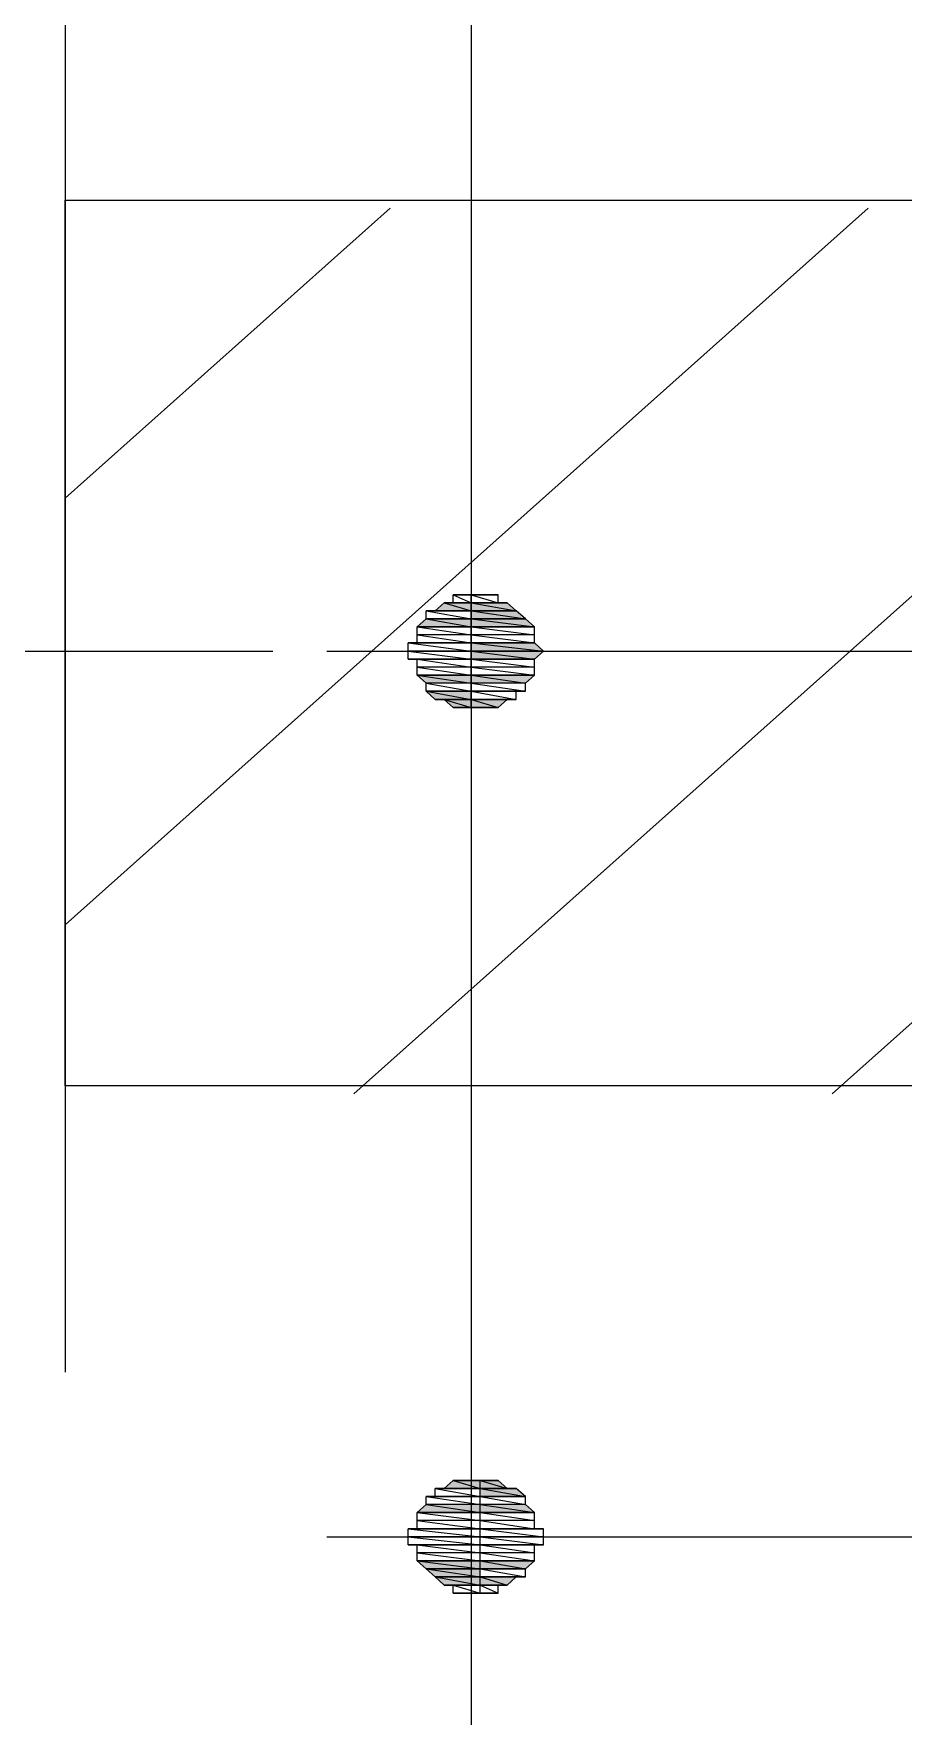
# Model space of a CAD drawing. Header units: millimetres. Extents: x 0 to 420, y 0 to 297.
# Drawn here: x 164.04 to 167.96, y 32.2 to 39.8 of the extents above; entities that cross this region are included whole.
import ezdxf

# ---------------------------------------------------------------- set-up
doc = ezdxf.new("R2010")
doc.units = ezdxf.units.MM

# ---------------------------------------------------------------- blocks, each defined once
blk = doc.blocks.new('0_TCM_4503_AIVD_AD_NOTE_BLOCK-43783565-2284')
at = {"linetype": 'Continuous'}
for points in [[(165.8084, 37.1917), (165.8492, 37.1917), (166.0122, 37.1917)], [(165.8492, 37.1917), (166.0122, 37.1917), (165.8899, 37.2281)], [(165.8899, 37.2281), (166.0122, 37.1917), (166.0122, 37.2281)], [(166.0122, 37.2281), (166.2159, 37.1917), (166.1751, 37.2281)], [(166.0122, 37.1917), (166.2159, 37.1917), (166.0122, 37.2281)], [(166.0122, 37.1917), (166.2566, 37.1554), (166.2159, 37.1917)], [(166.0122, 37.1554), (166.2566, 37.1554), (166.0122, 37.1917)], [(165.7677, 37.119), (166.0122, 37.119), (165.8084, 37.1554)], [(165.8084, 37.1554), (166.0122, 37.119), (166.0122, 37.1554)], [(166.0122, 37.1554), (166.2974, 37.119), (166.2566, 37.1554)], [(166.0122, 37.119), (166.2974, 37.119), (166.0122, 37.1554)], [(166.0122, 37.0462), (166.3381, 37.0098), (166.2974, 37.0462)], [(166.0122, 37.0098), (166.3381, 37.0098), (166.0122, 37.0462)], [(166.0122, 37.0098), (166.2974, 36.9734), (166.3381, 37.0098)], [(166.0122, 36.9734), (166.2974, 36.9734), (166.0122, 37.0098)], [(165.7677, 36.9006), (166.0122, 36.8642), (166.0122, 36.9006)], [(165.8084, 36.8642), (166.0122, 36.8642), (165.7677, 36.9006)], [(166.0122, 36.9006), (166.2566, 36.8642), (166.2974, 36.9006)], [(166.0122, 36.8642), (166.2566, 36.8642), (166.0122, 36.9006)], [(165.8084, 36.8279), (166.0122, 36.7915), (166.0122, 36.8279)], [(165.8492, 36.7915), (166.0122, 36.7915), (165.8084, 36.8279)], [(165.8899, 36.7915), (165.8492, 36.7915), (166.0122, 36.7915)], [(165.8899, 36.7915), (166.0122, 36.7551), (166.0122, 36.7915)], [(165.9307, 36.7551), (166.0122, 36.7551), (165.8899, 36.7915)], [(166.0122, 36.7915), (166.1344, 36.7551), (166.1751, 36.7915)], [(166.0122, 36.7551), (166.1344, 36.7551), (166.0122, 36.7915)], [(165.8899, 33.2253), (166.0529, 33.2253), (165.9307, 33.2617)], [(165.9307, 33.2617), (166.0529, 33.2253), (166.0529, 33.2617)], [(166.0529, 33.2617), (166.1751, 33.2253), (166.1344, 33.2617)], [(166.0529, 33.2253), (166.1751, 33.2253), (166.0529, 33.2617)], [(166.0529, 33.2253), (166.2566, 33.1889), (166.2159, 33.2253)], [(166.0529, 33.1889), (166.2566, 33.1889), (166.0529, 33.2253)], [(165.7677, 33.1162), (166.0529, 33.1162), (165.8084, 33.1526)], [(165.8084, 33.1526), (166.0529, 33.1162), (166.0529, 33.1526)], [(166.0529, 33.1526), (166.2974, 33.1162), (166.2566, 33.1526)], [(166.0529, 33.1162), (166.2974, 33.1162), (166.0529, 33.1526)], [(165.7677, 32.8978), (166.0529, 32.8614), (166.0529, 32.8978)], [(165.8084, 32.8614), (166.0529, 32.8614), (165.7677, 32.8978)], [(165.8084, 32.8614), (166.0529, 32.8251), (166.0529, 32.8614)], [(165.8492, 32.8251), (166.0529, 32.8251), (165.8084, 32.8614)], [(166.0529, 32.8978), (166.2566, 32.8614), (166.2974, 32.8978)], [(166.0529, 32.8614), (166.2566, 32.8614), (166.0529, 32.8978)], [(165.8492, 32.8251), (166.0529, 32.7887), (166.0529, 32.8251)], [(165.8899, 32.7887), (166.0529, 32.7887), (165.8492, 32.8251)], [(166.0529, 32.8251), (166.1751, 32.7887), (166.2159, 32.8251)], [(166.0529, 32.7887), (166.1751, 32.7887), (166.0529, 32.8251)]]:
    blk.add_hatch(color=7, dxfattribs=at).paths.add_polyline_path(points)
at = {"color": 7, "linetype": 'Continuous'}
for p, q in [((164.1786, 42.9578), (164.1786, 33.7514)), ((166.0122, 42.9578), (166.0122, 32.4414)), ((164.1786, 35.0448), (164.1786, 39.0476)), ((164.1786, 39.0476), (174.8132, 39.0476)), ((164.1786, 37.7012), (165.6454, 39.0112)), ((164.1786, 35.7726), (167.805, 39.0112)), ((165.4825, 35.0084), (169.9645, 39.0112)), ((167.642, 35.0084), (172.124, 39.0112)), ((166.0122, 37.7012), (166.0122, 24.2736)), ((166.0122, 37.2645), (165.9307, 37.2645)), ((165.9307, 37.2645), (165.9714, 37.2645)), ((166.0122, 37.2645), (165.9307, 37.2645)), ((165.9307, 37.2645), (166.0122, 37.2281)), ((165.9307, 37.2645), (166.0122, 37.2281)), ((165.9307, 37.2281), (165.9307, 37.2645)), ((166.0122, 37.2645), (165.9714, 37.2645)), ((165.9714, 37.2645), (166.0122, 37.2645)), ((166.0122, 37.2645), (165.9714, 37.2645)), ((165.9714, 37.2645), (166.0122, 37.2645)), ((165.9714, 37.2645), (166.0122, 37.2645)), ((166.0122, 37.2281), (166.0122, 37.2645)), ((166.0122, 37.2645), (166.0529, 37.2645)), ((166.0529, 37.2645), (166.0122, 37.2645)), ((166.0936, 37.2645), (166.0122, 37.2645)), ((166.0122, 37.2645), (166.0936, 37.2645)), ((166.0936, 37.2645), (166.0122, 37.2645)), ((166.0122, 37.2645), (166.0529, 37.2645)), ((166.1344, 37.2645), (166.0122, 37.2645)), ((166.0122, 37.2645), (166.1344, 37.2645)), ((166.1344, 37.2645), (166.0122, 37.2645)), ((166.0122, 37.2645), (166.0936, 37.2645)), ((166.1344, 37.2645), (166.0122, 37.2645)), ((166.0122, 37.2645), (166.1344, 37.2281)), ((166.0122, 37.2645), (166.1344, 37.2281)), ((166.0122, 37.2281), (166.0122, 37.2645)), ((166.0529, 37.2645), (166.0936, 37.2645)), ((166.0936, 37.2645), (166.1344, 37.2645)), ((166.1344, 37.2281), (166.1344, 37.2645)), ((165.8492, 37.1917), (165.8084, 37.1917)), ((165.8084, 37.1917), (166.0122, 37.1917)), ((166.0122, 37.1917), (165.8084, 37.1917)), ((165.8084, 37.1917), (166.0122, 37.1554)), ((165.8084, 37.1917), (166.0122, 37.1554)), ((165.8084, 37.1554), (165.8084, 37.1917)), ((165.8492, 37.1917), (165.8899, 37.2281)), ((166.0122, 37.1917), (165.8492, 37.1917)), ((166.0122, 37.1917), (165.8492, 37.1917)), ((165.8492, 37.1917), (166.0122, 37.1917)), ((166.0122, 37.1917), (165.8492, 37.1917)), ((165.9307, 37.2281), (165.8899, 37.2281)), ((165.8899, 37.2281), (166.0122, 37.2281)), ((166.0122, 37.2281), (165.8899, 37.2281)), ((165.8899, 37.2281), (166.0122, 37.2281)), ((166.0122, 37.2281), (165.8899, 37.2281)), ((165.8899, 37.2281), (166.0122, 37.2281)), ((166.0122, 37.2281), (165.8899, 37.2281)), ((165.8899, 37.2281), (166.0122, 37.1917)), ((165.8899, 37.2281), (166.0122, 37.1917)), ((166.0122, 37.2281), (165.9307, 37.2281)), ((166.0122, 37.2281), (165.9307, 37.2281)), ((165.9307, 37.2281), (166.0122, 37.2281)), ((166.0122, 37.2281), (165.9307, 37.2281)), ((166.0122, 37.1917), (166.0122, 37.2281)), ((166.1344, 37.2281), (166.0122, 37.2281)), ((166.1751, 37.2281), (166.0122, 37.2281)), ((166.0122, 37.2281), (166.1751, 37.2281)), ((166.0122, 37.2281), (166.1751, 37.2281)), ((166.1751, 37.2281), (166.0122, 37.2281)), ((166.1751, 37.2281), (166.0122, 37.2281)), ((166.0122, 37.2281), (166.1751, 37.2281)), ((166.1751, 37.2281), (166.0122, 37.2281)), ((166.0122, 37.2281), (166.1344, 37.2281)), ((166.1751, 37.2281), (166.0122, 37.2281)), ((166.0122, 37.2281), (166.2159, 37.1917)), ((166.0122, 37.2281), (166.2159, 37.1917)), ((166.0122, 37.1917), (166.0122, 37.2281)), ((166.0122, 37.1554), (166.0122, 37.1917)), ((166.2159, 37.1917), (166.0122, 37.1917)), ((166.2159, 37.1917), (166.0122, 37.1917)), ((166.0122, 37.1917), (166.2159, 37.1917)), ((166.0122, 37.1917), (166.2159, 37.1917)), ((166.2159, 37.1917), (166.0122, 37.1917)), ((166.2159, 37.1917), (166.0122, 37.1917)), ((166.0122, 37.1917), (166.2566, 37.1554)), ((166.0122, 37.1917), (166.2566, 37.1554)), ((166.0122, 37.1554), (166.0122, 37.1917)), ((166.1344, 37.2281), (166.1751, 37.2281)), ((166.2159, 37.1917), (166.1751, 37.2281)), ((166.2566, 37.1554), (166.2159, 37.1917)), ((165.7677, 37.119), (165.8084, 37.1554)), ((166.0122, 37.119), (165.7677, 37.119)), ((166.0122, 37.119), (165.7677, 37.119)), ((165.7677, 37.119), (166.0122, 37.119)), ((165.7677, 37.119), (166.0122, 37.119)), ((166.0122, 37.119), (165.7677, 37.119)), ((166.0122, 37.119), (165.7677, 37.119)), ((165.7677, 37.119), (166.0122, 37.0826)), ((165.7677, 37.119), (166.0122, 37.0826)), ((165.7677, 37.0826), (165.7677, 37.119)), ((166.0122, 37.1554), (165.8084, 37.1554)), ((166.0122, 37.1554), (165.8084, 37.1554)), ((165.8084, 37.1554), (166.0122, 37.1554)), ((165.8084, 37.1554), (166.0122, 37.1554)), ((166.0122, 37.1554), (165.8084, 37.1554)), ((166.0122, 37.1554), (165.8084, 37.1554)), ((165.8084, 37.1554), (166.0122, 37.119)), ((165.8084, 37.1554), (166.0122, 37.119)), ((166.0122, 37.119), (166.0122, 37.1554)), ((166.2566, 37.1554), (166.0122, 37.1554)), ((166.2566, 37.1554), (166.0122, 37.1554)), ((166.0122, 37.1554), (166.2566, 37.1554)), ((166.0122, 37.1554), (166.2566, 37.1554)), ((166.2566, 37.1554), (166.0122, 37.1554)), ((166.2566, 37.1554), (166.0122, 37.1554)), ((166.0122, 37.1554), (166.2974, 37.119)), ((166.0122, 37.1554), (166.2974, 37.119)), ((166.0122, 37.119), (166.0122, 37.1554)), ((166.0122, 37.0826), (166.0122, 37.119)), ((166.2974, 37.119), (166.0122, 37.119)), ((166.2974, 37.119), (166.0122, 37.119)), ((166.0122, 37.119), (166.2974, 37.119)), ((166.0122, 37.119), (166.2974, 37.119)), ((166.2974, 37.119), (166.0122, 37.119)), ((166.2974, 37.119), (166.0122, 37.119)), ((166.0122, 37.119), (166.2974, 37.0826)), ((166.0122, 37.119), (166.2974, 37.0826)), ((166.0122, 37.0826), (166.0122, 37.119)), ((166.2974, 37.119), (166.2566, 37.1554)), ((166.2974, 37.0826), (166.2974, 37.119)), ((165.7677, 37.0462), (165.7269, 37.0462)), ((165.7269, 37.0462), (166.0122, 37.0462)), ((166.0122, 37.0462), (165.7269, 37.0462)), ((165.7269, 37.0462), (166.0122, 37.0098)), ((165.7269, 37.0462), (166.0122, 37.0098)), ((165.7269, 37.0098), (165.7269, 37.0462)), ((166.0122, 37.0826), (165.7677, 37.0826)), ((166.0122, 37.0826), (165.7677, 37.0826)), ((165.7677, 37.0826), (166.0122, 37.0462)), ((165.7677, 37.0826), (166.0122, 37.0462)), ((165.7677, 37.0462), (165.7677, 37.0826)), ((166.0122, 37.0462), (165.7677, 37.0462)), ((166.0122, 37.0462), (165.7677, 37.0462)), ((165.7677, 37.0462), (166.0122, 37.0462)), ((166.0122, 37.0462), (165.7677, 37.0462)), ((166.0122, 37.0462), (166.0122, 37.0826)), ((166.2974, 37.0826), (166.0122, 37.0826)), ((166.2974, 37.0826), (166.0122, 37.0826)), ((166.0122, 37.0826), (166.2974, 37.0462)), ((166.0122, 37.0826), (166.2974, 37.0462)), ((166.0122, 37.0462), (166.0122, 37.0826)), ((166.0122, 37.0098), (166.0122, 37.0462)), ((166.2974, 37.0462), (166.0122, 37.0462)), ((166.2974, 37.0462), (166.0122, 37.0462)), ((166.0122, 37.0462), (166.2974, 37.0462)), ((166.0122, 37.0462), (166.2974, 37.0462)), ((166.2974, 37.0462), (166.0122, 37.0462)), ((166.2974, 37.0462), (166.0122, 37.0462)), ((166.0122, 37.0462), (166.3381, 37.0098)), ((166.0122, 37.0462), (166.3381, 37.0098)), ((166.0122, 37.0098), (166.0122, 37.0462)), ((166.2974, 37.0462), (166.2974, 37.0826)), ((166.3381, 37.0098), (166.2974, 37.0462)), ((159.3299, 37.0098), (165.1157, 37.0098)), ((165.3602, 37.0098), (173.6316, 37.0098)), ((166.0122, 37.0098), (165.7269, 37.0098)), ((166.0122, 37.0098), (165.7269, 37.0098)), ((165.7269, 37.0098), (166.0122, 36.9734)), ((165.7269, 37.0098), (166.0122, 36.9734)), ((165.7269, 36.9734), (165.7269, 37.0098)), ((166.0122, 36.9734), (165.7269, 36.9734)), ((166.0122, 36.9734), (165.7269, 36.9734)), ((165.7269, 36.9734), (165.7677, 36.9734)), ((165.7269, 36.9734), (166.0122, 36.9734)), ((166.0122, 36.9734), (165.7269, 36.9734)), ((165.7677, 36.9734), (166.0122, 36.9734)), ((166.0122, 36.9734), (165.7677, 36.9734)), ((165.7677, 36.9734), (166.0122, 36.937)), ((165.7677, 36.9734), (166.0122, 36.937)), ((165.7677, 36.937), (165.7677, 36.9734)), ((166.0122, 36.9734), (166.0122, 37.0098)), ((166.3381, 37.0098), (166.0122, 37.0098)), ((166.3381, 37.0098), (166.0122, 37.0098)), ((166.0122, 37.0098), (166.2974, 36.9734)), ((166.0122, 37.0098), (166.2974, 36.9734)), ((166.0122, 36.9734), (166.0122, 37.0098)), ((166.0122, 36.937), (166.0122, 36.9734)), ((166.2974, 36.9734), (166.0122, 36.9734)), ((166.2974, 36.9734), (166.0122, 36.9734)), ((166.0122, 36.9734), (166.2974, 36.9734)), ((166.0122, 36.9734), (166.2974, 36.9734)), ((166.2974, 36.9734), (166.0122, 36.9734)), ((166.2974, 36.9734), (166.0122, 36.9734)), ((166.0122, 36.9734), (166.2974, 36.937)), ((166.0122, 36.9734), (166.2974, 36.937)), ((166.0122, 36.937), (166.0122, 36.9734)), ((166.2974, 36.9734), (166.3381, 37.0098)), ((166.2974, 36.937), (166.2974, 36.9734)), ((166.0122, 36.937), (165.7677, 36.937)), ((166.0122, 36.937), (165.7677, 36.937)), ((165.7677, 36.937), (166.0122, 36.9006)), ((165.7677, 36.937), (166.0122, 36.9006)), ((165.7677, 36.9006), (165.7677, 36.937)), ((166.0122, 36.9006), (165.7677, 36.9006)), ((166.0122, 36.9006), (165.7677, 36.9006)), ((165.7677, 36.9006), (166.0122, 36.9006)), ((165.7677, 36.9006), (166.0122, 36.9006)), ((166.0122, 36.9006), (165.7677, 36.9006)), ((166.0122, 36.9006), (165.7677, 36.9006)), ((165.7677, 36.9006), (166.0122, 36.8642)), ((165.7677, 36.9006), (166.0122, 36.8642)), ((165.8084, 36.8642), (165.7677, 36.9006)), ((166.0122, 36.9006), (166.0122, 36.937)), ((166.2974, 36.937), (166.0122, 36.937)), ((166.2974, 36.937), (166.0122, 36.937)), ((166.0122, 36.937), (166.2974, 36.9006)), ((166.0122, 36.937), (166.2974, 36.9006)), ((166.0122, 36.9006), (166.0122, 36.937)), ((166.0122, 36.8642), (166.0122, 36.9006)), ((166.2974, 36.9006), (166.0122, 36.9006)), ((166.2974, 36.9006), (166.0122, 36.9006)), ((166.0122, 36.9006), (166.2974, 36.9006)), ((166.0122, 36.9006), (166.2974, 36.9006)), ((166.2974, 36.9006), (166.0122, 36.9006)), ((166.2974, 36.9006), (166.0122, 36.9006)), ((166.0122, 36.9006), (166.2566, 36.8642)), ((166.0122, 36.9006), (166.2566, 36.8642)), ((166.0122, 36.8642), (166.0122, 36.9006)), ((166.2566, 36.8642), (166.2974, 36.9006)), ((166.2974, 36.9006), (166.2974, 36.937)), ((166.0122, 36.8642), (165.8084, 36.8642)), ((166.0122, 36.8642), (165.8084, 36.8642)), ((165.8084, 36.8642), (166.0122, 36.8279)), ((165.8084, 36.8642), (166.0122, 36.8279)), ((165.8084, 36.8279), (165.8084, 36.8642)), ((166.0122, 36.8279), (165.8084, 36.8279)), ((166.0122, 36.8279), (165.8084, 36.8279)), ((165.8084, 36.8279), (166.0122, 36.8279)), ((165.8084, 36.8279), (166.0122, 36.8279)), ((166.0122, 36.8279), (165.8084, 36.8279)), ((166.0122, 36.8279), (165.8084, 36.8279)), ((165.8084, 36.8279), (166.0122, 36.7915)), ((165.8084, 36.8279), (166.0122, 36.7915)), ((165.8492, 36.7915), (165.8084, 36.8279)), ((166.0122, 36.8279), (166.0122, 36.8642)), ((166.2566, 36.8642), (166.0122, 36.8642)), ((166.2566, 36.8642), (166.0122, 36.8642)), ((166.0122, 36.8642), (166.2566, 36.8279)), ((166.0122, 36.8642), (166.2566, 36.8279)), ((166.0122, 36.8279), (166.0122, 36.8642)), ((166.0122, 36.7915), (166.0122, 36.8279)), ((166.2566, 36.8279), (166.0122, 36.8279)), ((166.2159, 36.8279), (166.0122, 36.8279)), ((166.0122, 36.8279), (166.2159, 36.8279)), ((166.2159, 36.8279), (166.0122, 36.8279)), ((166.0122, 36.8279), (166.2566, 36.8279)), ((166.2159, 36.8279), (166.0122, 36.8279)), ((166.0122, 36.8279), (166.2159, 36.7915)), ((166.0122, 36.8279), (166.2159, 36.7915)), ((166.0122, 36.7915), (166.0122, 36.8279)), ((166.2566, 36.8279), (166.2159, 36.8279)), ((166.2159, 36.7915), (166.2159, 36.8279)), ((166.2566, 36.8279), (166.2566, 36.8642)), ((166.0122, 36.7915), (165.8492, 36.7915)), ((166.0122, 36.7915), (165.8492, 36.7915)), ((165.8492, 36.7915), (165.8899, 36.7915)), ((165.8492, 36.7915), (166.0122, 36.7915)), ((166.0122, 36.7915), (165.8492, 36.7915)), ((165.8899, 36.7915), (166.0122, 36.7915)), ((166.0122, 36.7915), (165.8899, 36.7915)), ((165.8899, 36.7915), (166.0122, 36.7915)), ((166.0122, 36.7915), (165.8899, 36.7915)), ((165.8899, 36.7915), (166.0122, 36.7915)), ((166.0122, 36.7915), (165.8899, 36.7915)), ((165.8899, 36.7915), (166.0122, 36.7551)), ((165.8899, 36.7915), (166.0122, 36.7551)), ((165.9307, 36.7551), (165.8899, 36.7915)), ((166.0122, 36.7551), (165.9307, 36.7551)), ((166.0122, 36.7551), (165.9307, 36.7551)), ((165.9307, 36.7551), (166.0122, 36.7551)), ((165.9307, 36.7551), (166.0122, 36.7551)), ((166.0122, 36.7551), (165.9307, 36.7551)), ((166.0122, 36.7551), (165.9307, 36.7551)), ((165.9307, 36.7551), (166.0122, 36.7551)), ((165.9307, 36.7551), (166.0122, 36.7551)), ((165.9714, 36.7551), (165.9307, 36.7551)), ((166.0122, 36.7551), (165.9714, 36.7551)), ((165.9714, 36.7551), (166.0122, 36.7551)), ((166.0122, 36.7551), (165.9714, 36.7551)), ((166.0122, 36.7551), (165.9714, 36.7551)), ((165.9714, 36.7551), (166.0122, 36.7551)), ((166.0122, 36.7551), (166.0122, 36.7915)), ((166.2159, 36.7915), (166.0122, 36.7915)), ((166.1751, 36.7915), (166.0122, 36.7915)), ((166.0122, 36.7915), (166.1751, 36.7915)), ((166.0122, 36.7915), (166.1751, 36.7915)), ((166.1751, 36.7915), (166.0122, 36.7915)), ((166.1751, 36.7915), (166.0122, 36.7915)), ((166.0122, 36.7915), (166.1751, 36.7915)), ((166.1751, 36.7915), (166.0122, 36.7915)), ((166.0122, 36.7915), (166.2159, 36.7915)), ((166.1751, 36.7915), (166.0122, 36.7915)), ((166.0122, 36.7915), (166.1344, 36.7551)), ((166.0122, 36.7915), (166.1344, 36.7551)), ((166.0122, 36.7551), (166.0122, 36.7915)), ((166.1344, 36.7551), (166.0122, 36.7551)), ((166.1344, 36.7551), (166.0122, 36.7551)), ((166.0122, 36.7551), (166.1344, 36.7551)), ((166.0122, 36.7551), (166.1344, 36.7551)), ((166.1344, 36.7551), (166.0122, 36.7551)), ((166.0936, 36.7551), (166.0122, 36.7551)), ((166.0122, 36.7551), (166.0936, 36.7551)), ((166.0936, 36.7551), (166.0122, 36.7551)), ((166.0122, 36.7551), (166.1344, 36.7551)), ((166.0122, 36.7551), (166.0529, 36.7551)), ((166.0529, 36.7551), (166.0122, 36.7551)), ((166.0529, 36.7551), (166.0122, 36.7551)), ((166.0122, 36.7551), (166.0529, 36.7551)), ((166.0529, 36.7551), (166.0122, 36.7551)), ((166.0122, 36.7551), (166.0936, 36.7551)), ((166.0936, 36.7551), (166.0529, 36.7551)), ((166.1344, 36.7551), (166.0936, 36.7551)), ((166.1344, 36.7551), (166.1751, 36.7915)), ((166.2159, 36.7915), (166.1751, 36.7915)), ((174.8132, 35.0448), (164.1786, 35.0448)), ((165.8899, 33.2253), (165.9307, 33.2617)), ((166.0529, 33.2617), (165.9307, 33.2617)), ((165.9307, 33.2617), (165.9714, 33.2617)), ((166.0529, 33.2617), (165.9307, 33.2617)), ((165.9307, 33.2617), (166.0529, 33.2617)), ((165.9307, 33.2617), (166.0529, 33.2617)), ((166.0529, 33.2617), (165.9307, 33.2617)), ((166.0529, 33.2617), (165.9307, 33.2617)), ((165.9307, 33.2617), (166.0529, 33.2253)), ((165.9307, 33.2617), (166.0529, 33.2253)), ((166.0529, 33.2617), (165.9714, 33.2617)), ((165.9714, 33.2617), (166.0122, 33.2617)), ((166.0529, 33.2617), (165.9714, 33.2617)), ((165.9714, 33.2617), (166.0529, 33.2617)), ((165.9714, 33.2617), (166.0529, 33.2617)), ((166.0122, 33.2617), (166.0529, 33.2617)), ((166.0529, 33.2617), (166.0122, 33.2617)), ((166.0122, 33.2617), (166.0529, 33.2617)), ((166.0122, 33.2617), (166.0529, 33.2617)), ((166.0529, 33.2617), (166.0122, 33.2617)), ((166.0529, 33.2253), (166.0529, 33.2617)), ((166.0529, 33.2617), (166.0936, 33.2617)), ((166.0936, 33.2617), (166.0529, 33.2617)), ((166.0936, 33.2617), (166.0529, 33.2617)), ((166.0529, 33.2617), (166.0936, 33.2617)), ((166.1344, 33.2617), (166.0529, 33.2617)), ((166.0529, 33.2617), (166.1344, 33.2617)), ((166.0529, 33.2617), (166.1344, 33.2617)), ((166.1344, 33.2617), (166.0529, 33.2617)), ((166.1344, 33.2617), (166.0529, 33.2617)), ((166.0529, 33.2617), (166.1344, 33.2617)), ((166.1344, 33.2617), (166.0529, 33.2617)), ((166.0529, 33.2617), (166.0936, 33.2617)), ((166.1344, 33.2617), (166.0529, 33.2617)), ((166.0529, 33.2617), (166.1751, 33.2253)), ((166.0529, 33.2617), (166.1751, 33.2253)), ((166.0529, 33.2253), (166.0529, 33.2617)), ((166.0936, 33.2617), (166.1344, 33.2617)), ((166.1751, 33.2253), (166.1344, 33.2617)), ((165.8492, 33.1889), (165.8084, 33.1889)), ((165.8084, 33.1889), (166.0529, 33.1889)), ((166.0529, 33.1889), (165.8084, 33.1889)), ((165.8084, 33.1889), (166.0529, 33.1526)), ((165.8084, 33.1889), (166.0529, 33.1526)), ((165.8084, 33.1526), (165.8084, 33.1889)), ((166.0529, 33.2253), (165.8492, 33.2253)), ((165.8492, 33.2253), (165.8899, 33.2253)), ((166.0529, 33.2253), (165.8492, 33.2253)), ((165.8492, 33.2253), (166.0529, 33.1889)), ((165.8492, 33.2253), (166.0529, 33.1889)), ((165.8492, 33.1889), (165.8492, 33.2253)), ((166.0529, 33.1889), (165.8492, 33.1889)), ((166.0529, 33.1889), (165.8492, 33.1889)), ((165.8492, 33.1889), (166.0529, 33.1889)), ((166.0529, 33.1889), (165.8492, 33.1889)), ((166.0529, 33.2253), (165.8899, 33.2253)), ((166.0529, 33.2253), (165.8899, 33.2253)), ((165.8899, 33.2253), (166.0529, 33.2253)), ((165.8899, 33.2253), (166.0529, 33.2253)), ((166.0529, 33.2253), (165.8899, 33.2253)), ((166.0529, 33.2253), (165.8899, 33.2253)), ((165.8899, 33.2253), (166.0529, 33.2253)), ((165.8899, 33.2253), (166.0529, 33.2253)), ((166.0529, 33.1889), (166.0529, 33.2253)), ((166.1751, 33.2253), (166.0529, 33.2253)), ((166.1751, 33.2253), (166.0529, 33.2253)), ((166.0529, 33.2253), (166.1751, 33.2253)), ((166.0529, 33.2253), (166.1751, 33.2253)), ((166.1751, 33.2253), (166.0529, 33.2253)), ((166.2159, 33.2253), (166.0529, 33.2253)), ((166.0529, 33.2253), (166.2159, 33.2253)), ((166.2159, 33.2253), (166.0529, 33.2253)), ((166.0529, 33.2253), (166.1751, 33.2253)), ((166.2159, 33.2253), (166.0529, 33.2253)), ((166.0529, 33.2253), (166.2566, 33.1889)), ((166.0529, 33.2253), (166.2566, 33.1889)), ((166.0529, 33.1889), (166.0529, 33.2253)), ((166.0529, 33.1526), (166.0529, 33.1889)), ((166.2566, 33.1889), (166.0529, 33.1889)), ((166.2566, 33.1889), (166.0529, 33.1889)), ((166.0529, 33.1889), (166.2566, 33.1889)), ((166.0529, 33.1889), (166.2566, 33.1889)), ((166.2566, 33.1889), (166.0529, 33.1889)), ((166.2566, 33.1889), (166.0529, 33.1889)), ((166.0529, 33.1889), (166.2566, 33.1526)), ((166.0529, 33.1889), (166.2566, 33.1526)), ((166.0529, 33.1526), (166.0529, 33.1889)), ((166.1751, 33.2253), (166.2159, 33.2253)), ((166.2566, 33.1889), (166.2159, 33.2253)), ((166.2566, 33.1526), (166.2566, 33.1889)), ((165.7677, 33.1162), (165.8084, 33.1526)), ((166.0529, 33.1162), (165.7677, 33.1162)), ((166.0529, 33.1162), (165.7677, 33.1162)), ((165.7677, 33.1162), (166.0529, 33.1162)), ((165.7677, 33.1162), (166.0529, 33.1162)), ((166.0529, 33.1162), (165.7677, 33.1162)), ((166.0529, 33.1162), (165.7677, 33.1162)), ((165.7677, 33.1162), (166.0529, 33.0798)), ((165.7677, 33.1162), (166.0529, 33.0798)), ((165.7677, 33.0798), (165.7677, 33.1162)), ((166.0529, 33.1526), (165.8084, 33.1526)), ((166.0529, 33.1526), (165.8084, 33.1526)), ((165.8084, 33.1526), (166.0529, 33.1162)), ((165.8084, 33.1526), (166.0529, 33.1162)), ((166.0529, 33.1162), (166.0529, 33.1526)), ((166.2566, 33.1526), (166.0529, 33.1526)), ((166.2566, 33.1526), (166.0529, 33.1526)), ((166.0529, 33.1526), (166.2974, 33.1162)), ((166.0529, 33.1526), (166.2974, 33.1162)), ((166.0529, 33.1162), (166.0529, 33.1526)), ((166.0529, 33.0798), (166.0529, 33.1162)), ((166.2974, 33.1162), (166.0529, 33.1162)), ((166.2974, 33.1162), (166.0529, 33.1162)), ((166.0529, 33.1162), (166.2974, 33.1162)), ((166.0529, 33.1162), (166.2974, 33.1162)), ((166.2974, 33.1162), (166.0529, 33.1162)), ((166.2974, 33.1162), (166.0529, 33.1162)), ((166.0529, 33.1162), (166.2974, 33.0798)), ((166.0529, 33.1162), (166.2974, 33.0798)), ((166.0529, 33.0798), (166.0529, 33.1162)), ((166.2974, 33.1162), (166.2566, 33.1526)), ((166.2974, 33.0798), (166.2974, 33.1162)), ((165.3602, 33.007), (173.5909, 33.007)), ((165.7677, 33.0434), (165.7269, 33.0434)), ((165.7269, 33.0434), (166.0529, 33.0434)), ((166.0529, 33.0434), (165.7269, 33.0434)), ((165.7269, 33.0434), (166.0529, 33.007)), ((165.7269, 33.0434), (166.0529, 33.007)), ((165.7269, 33.007), (165.7269, 33.0434)), ((166.0529, 33.007), (165.7269, 33.007)), ((166.0529, 33.007), (165.7269, 33.007)), ((165.7269, 33.007), (166.0529, 32.9706)), ((165.7269, 33.007), (166.0529, 32.9706)), ((165.7269, 32.9706), (165.7269, 33.007)), ((166.0529, 33.0798), (165.7677, 33.0798)), ((166.0529, 33.0798), (165.7677, 33.0798)), ((165.7677, 33.0798), (166.0529, 33.0434)), ((165.7677, 33.0798), (166.0529, 33.0434)), ((165.7677, 33.0434), (165.7677, 33.0798)), ((166.0529, 33.0434), (165.7677, 33.0434)), ((166.0529, 33.0434), (165.7677, 33.0434)), ((165.7677, 33.0434), (166.0529, 33.0434)), ((166.0529, 33.0434), (165.7677, 33.0434)), ((166.0529, 33.0434), (166.0529, 33.0798)), ((166.2974, 33.0798), (166.0529, 33.0798)), ((166.2974, 33.0798), (166.0529, 33.0798)), ((166.0529, 33.0798), (166.2974, 33.0434)), ((166.0529, 33.0798), (166.2974, 33.0434)), ((166.0529, 33.0434), (166.0529, 33.0798)), ((166.0529, 33.007), (166.0529, 33.0434)), ((166.2974, 33.0434), (166.0529, 33.0434)), ((166.3381, 33.0434), (166.0529, 33.0434)), ((166.0529, 33.0434), (166.3381, 33.0434)), ((166.3381, 33.0434), (166.0529, 33.0434)), ((166.0529, 33.0434), (166.2974, 33.0434)), ((166.3381, 33.0434), (166.0529, 33.0434)), ((166.0529, 33.0434), (166.3381, 33.007)), ((166.0529, 33.0434), (166.3381, 33.007)), ((166.0529, 33.007), (166.0529, 33.0434)), ((166.0529, 32.9706), (166.0529, 33.007)), ((166.3381, 33.007), (166.0529, 33.007)), ((166.3381, 33.007), (166.0529, 33.007)), ((166.0529, 33.007), (166.3381, 32.9706)), ((166.0529, 33.007), (166.3381, 32.9706)), ((166.0529, 32.9706), (166.0529, 33.007)), ((166.2974, 33.0434), (166.2974, 33.0798)), ((166.2974, 33.0434), (166.3381, 33.0434)), ((166.3381, 33.007), (166.3381, 33.0434)), ((166.3381, 32.9706), (166.3381, 33.007)), ((166.0529, 32.9706), (165.7269, 32.9706)), ((166.0529, 32.9706), (165.7269, 32.9706)), ((165.7269, 32.9706), (165.7677, 32.9706)), ((165.7269, 32.9706), (166.0529, 32.9706)), ((166.0529, 32.9706), (165.7269, 32.9706)), ((165.7677, 32.9706), (166.0529, 32.9706)), ((166.0529, 32.9706), (165.7677, 32.9706)), ((165.7677, 32.9706), (166.0529, 32.9342)), ((165.7677, 32.9706), (166.0529, 32.9342)), ((165.7677, 32.9342), (165.7677, 32.9706)), ((166.0529, 32.9342), (165.7677, 32.9342)), ((166.0529, 32.9342), (165.7677, 32.9342)), ((165.7677, 32.9342), (166.0529, 32.8978)), ((165.7677, 32.9342), (166.0529, 32.8978)), ((165.7677, 32.8978), (165.7677, 32.9342)), ((166.0529, 32.9342), (166.0529, 32.9706)), ((166.3381, 32.9706), (166.0529, 32.9706)), ((166.2974, 32.9706), (166.0529, 32.9706)), ((166.0529, 32.9706), (166.2974, 32.9706)), ((166.2974, 32.9706), (166.0529, 32.9706)), ((166.0529, 32.9706), (166.3381, 32.9706)), ((166.2974, 32.9706), (166.0529, 32.9706)), ((166.0529, 32.9706), (166.2974, 32.9342)), ((166.0529, 32.9706), (166.2974, 32.9342)), ((166.0529, 32.9342), (166.0529, 32.9706)), ((166.0529, 32.8978), (166.0529, 32.9342)), ((166.2974, 32.9342), (166.0529, 32.9342)), ((166.2974, 32.9342), (166.0529, 32.9342)), ((166.0529, 32.9342), (166.2974, 32.8978)), ((166.0529, 32.9342), (166.2974, 32.8978)), ((166.0529, 32.8978), (166.0529, 32.9342)), ((166.3381, 32.9706), (166.2974, 32.9706)), ((166.2974, 32.9342), (166.2974, 32.9706)), ((166.2974, 32.8978), (166.2974, 32.9342)), ((166.0529, 32.8978), (165.7677, 32.8978)), ((166.0529, 32.8978), (165.7677, 32.8978)), ((165.7677, 32.8978), (166.0529, 32.8978)), ((165.7677, 32.8978), (166.0529, 32.8978)), ((166.0529, 32.8978), (165.7677, 32.8978)), ((166.0529, 32.8978), (165.7677, 32.8978)), ((165.7677, 32.8978), (166.0529, 32.8614)), ((165.7677, 32.8978), (166.0529, 32.8614)), ((165.8084, 32.8614), (165.7677, 32.8978)), ((166.0529, 32.8614), (165.8084, 32.8614)), ((166.0529, 32.8614), (165.8084, 32.8614)), ((165.8084, 32.8614), (166.0529, 32.8614)), ((165.8084, 32.8614), (166.0529, 32.8614)), ((166.0529, 32.8614), (165.8084, 32.8614)), ((166.0529, 32.8614), (165.8084, 32.8614)), ((165.8084, 32.8614), (166.0529, 32.8251)), ((165.8084, 32.8614), (166.0529, 32.8251)), ((165.8492, 32.8251), (165.8084, 32.8614)), ((166.0529, 32.8614), (166.0529, 32.8978)), ((166.2974, 32.8978), (166.0529, 32.8978)), ((166.2974, 32.8978), (166.0529, 32.8978)), ((166.0529, 32.8978), (166.2974, 32.8978)), ((166.0529, 32.8978), (166.2974, 32.8978)), ((166.2974, 32.8978), (166.0529, 32.8978)), ((166.2974, 32.8978), (166.0529, 32.8978)), ((166.0529, 32.8978), (166.2566, 32.8614)), ((166.0529, 32.8978), (166.2566, 32.8614)), ((166.0529, 32.8614), (166.0529, 32.8978)), ((166.0529, 32.8251), (166.0529, 32.8614)), ((166.2566, 32.8614), (166.0529, 32.8614)), ((166.2566, 32.8614), (166.0529, 32.8614)), ((166.0529, 32.8614), (166.2566, 32.8614)), ((166.0529, 32.8614), (166.2566, 32.8614)), ((166.2566, 32.8614), (166.0529, 32.8614)), ((166.2566, 32.8614), (166.0529, 32.8614)), ((166.0529, 32.8614), (166.2566, 32.8251)), ((166.0529, 32.8614), (166.2566, 32.8251)), ((166.0529, 32.8251), (166.0529, 32.8614)), ((166.2566, 32.8614), (166.2974, 32.8978)), ((166.2566, 32.8251), (166.2566, 32.8614)), ((166.0529, 32.8251), (165.8492, 32.8251)), ((166.0529, 32.8251), (165.8492, 32.8251)), ((165.8492, 32.8251), (166.0529, 32.8251)), ((165.8492, 32.8251), (166.0529, 32.8251)), ((166.0529, 32.8251), (165.8492, 32.8251)), ((166.0529, 32.8251), (165.8492, 32.8251)), ((165.8492, 32.8251), (166.0529, 32.7887)), ((165.8492, 32.8251), (166.0529, 32.7887)), ((165.8899, 32.7887), (165.8492, 32.8251)), ((166.0529, 32.7887), (165.8899, 32.7887)), ((166.0529, 32.7887), (165.8899, 32.7887)), ((165.8899, 32.7887), (166.0529, 32.7887)), ((165.8899, 32.7887), (166.0529, 32.7887)), ((166.0529, 32.7887), (165.8899, 32.7887)), ((166.0529, 32.7887), (165.8899, 32.7887)), ((165.8899, 32.7887), (166.0529, 32.7887)), ((165.8899, 32.7887), (166.0529, 32.7887)), ((165.9307, 32.7887), (165.8899, 32.7887)), ((166.0529, 32.7887), (165.9307, 32.7887)), ((166.0529, 32.7887), (165.9307, 32.7887)), ((165.9307, 32.7887), (166.0529, 32.7523)), ((165.9307, 32.7887), (166.0529, 32.7523)), ((165.9307, 32.7523), (165.9307, 32.7887)), ((166.0529, 32.7887), (166.0529, 32.8251)), ((166.2566, 32.8251), (166.0529, 32.8251)), ((166.2159, 32.8251), (166.0529, 32.8251)), ((166.0529, 32.8251), (166.2159, 32.8251)), ((166.2159, 32.8251), (166.0529, 32.8251)), ((166.0529, 32.8251), (166.2566, 32.8251)), ((166.2159, 32.8251), (166.0529, 32.8251)), ((166.0529, 32.8251), (166.1751, 32.7887)), ((166.0529, 32.8251), (166.1751, 32.7887)), ((166.0529, 32.7887), (166.0529, 32.8251)), ((166.0529, 32.7523), (166.0529, 32.7887)), ((166.1751, 32.7887), (166.0529, 32.7887)), ((166.1751, 32.7887), (166.0529, 32.7887)), ((166.0529, 32.7887), (166.1751, 32.7887)), ((166.0529, 32.7887), (166.1751, 32.7887)), ((166.1751, 32.7887), (166.0529, 32.7887)), ((166.1344, 32.7887), (166.0529, 32.7887)), ((166.0529, 32.7887), (166.1344, 32.7887)), ((166.1344, 32.7887), (166.0529, 32.7887)), ((166.0529, 32.7887), (166.1751, 32.7887)), ((166.1344, 32.7887), (166.0529, 32.7887)), ((166.0529, 32.7887), (166.1344, 32.7523)), ((166.0529, 32.7887), (166.1344, 32.7523)), ((166.0529, 32.7523), (166.0529, 32.7887)), ((166.1751, 32.7887), (166.1344, 32.7887)), ((166.1344, 32.7523), (166.1344, 32.7887)), ((166.1751, 32.7887), (166.2159, 32.8251)), ((166.2566, 32.8251), (166.2159, 32.8251)), ((166.0529, 32.7523), (165.9307, 32.7523)), ((166.0529, 32.7523), (165.9307, 32.7523)), ((165.9307, 32.7523), (165.9714, 32.7523)), ((165.9307, 32.7523), (166.0529, 32.7523)), ((166.0529, 32.7523), (165.9307, 32.7523)), ((165.9714, 32.7523), (166.0529, 32.7523)), ((166.0122, 32.7523), (165.9714, 32.7523)), ((165.9714, 32.7523), (166.0529, 32.7523)), ((165.9714, 32.7523), (166.0529, 32.7523)), ((166.0529, 32.7523), (165.9714, 32.7523)), ((166.0529, 32.7523), (166.0122, 32.7523)), ((166.0122, 32.7523), (166.0529, 32.7523)), ((166.0529, 32.7523), (166.0122, 32.7523)), ((166.1344, 32.7523), (166.0529, 32.7523)), ((166.0936, 32.7523), (166.0529, 32.7523)), ((166.0529, 32.7523), (166.0936, 32.7523)), ((166.0936, 32.7523), (166.0529, 32.7523)), ((166.0529, 32.7523), (166.1344, 32.7523)), ((166.0529, 32.7523), (166.0936, 32.7523)), ((166.0936, 32.7523), (166.0529, 32.7523)), ((166.1344, 32.7523), (166.0936, 32.7523))]:
    blk.add_line(p, q, dxfattribs=at)

msp = doc.modelspace()

# ---------------------------------------------------------------- block references
msp.add_blockref('0_TCM_4503_AIVD_AD_NOTE_BLOCK-43783565-2284', (0, 0))

doc.saveas('drawing.dxf')
